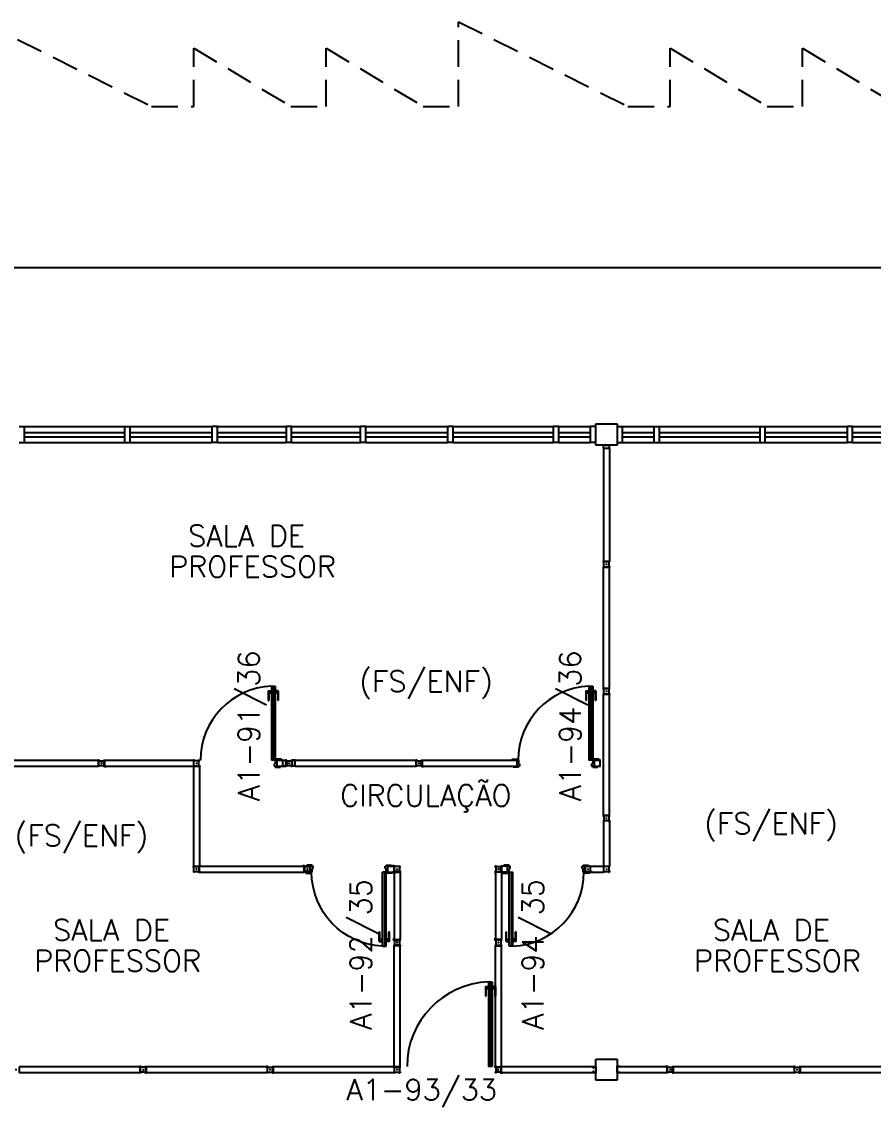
# Model space of a CAD drawing. Header units: millimetres. Extents: x 4436 to 4619, y 1272 to 1428.
# Drawn here: x 4523.94 to 4531.98, y 1304.44 to 1314.7 of the extents above; entities that cross this region are included whole.
import ezdxf

# ---------------------------------------------------------------- set-up
doc = ezdxf.new("R2010")
doc.units = ezdxf.units.MM
doc.linetypes.add('HIDDEN', pattern=[0.375, 0.25, -0.125])
for name, color, linetype in [('ALV', 2, 'Continuous'), ('DIV', 2, 'Continuous'), ('DIV2', 2, 'Continuous'), ('DIVC', 2, 'Continuous'), ('ENDEREÇO', 2, 'Continuous'), ('ESTR', 3, 'Continuous'), ('JANELA', 1, 'Continuous'), ('MACANETA', 2, 'Continuous'), ('PORTA', 2, 'Continuous'), ('PROJ', 1, 'HIDDEN'), ('TEXTO', 2, 'Continuous')]:
    doc.layers.add(name, color=color, linetype=linetype)
doc.styles.add('UNB1-100', font='simplex.shx', dxfattribs={"height": 0.2})

# ---------------------------------------------------------------- blocks, each defined once
blk = doc.blocks.new('BRISEPRJ')
at = {"layer": 'PROJ'}
for p, q in [((0, 0), (0, 0.8)), ((0, 0.8), (1.6, 0)), ((2, 0), (2, 0.55)), ((2, 0.55), (2.917, 0)), ((3.25, 0), (3.25, 0.55)), ((3.25, 0.55), (4.167, 0)), ((1.6, 0), (2, 0)), ((2.917, 0), (3.25, 0)), ((4.167, 0), (4.5, 0))]:
    blk.add_line(p, q, dxfattribs=at)
blk = doc.blocks.new('DOOR80')
at = {"layer": 'MACANETA', "color": 1}
for p, q in [((-0.015, -0.665), (-0.01, -0.665)), ((-0.015, -0.755), (-0.015, -0.665)), ((-0.01, -0.755), (-0.01, -0.665)), ((0.08, -0.665), (0.075, -0.665)), ((0.075, -0.755), (0.075, -0.665)), ((0.08, -0.755), (0.08, -0.665)), ((-0.015, -0.755), (0.012, -0.755)), ((-0.01, -0.735), (0.012, -0.735)), ((0.012, -0.763), (0.012, -0.728)), ((0.012, -0.728), (0.015, -0.728)), ((0.012, -0.763), (0.015, -0.763)), ((0.053, -0.728), (0.05, -0.728)), ((0.053, -0.763), (0.05, -0.763)), ((0.053, -0.763), (0.053, -0.728)), ((0.075, -0.735), (0.053, -0.735)), ((0.08, -0.755), (0.053, -0.755))]:
    blk.add_line(p, q, dxfattribs=at)
at = {"layer": 'PORTA'}
for p, q in [((0.015, -0.8), (0.015, 0)), ((0.015, 0), (0.05, 0)), ((0.05, -0.8), (0.05, 0)), ((0.05, -0.8), (0.015, -0.8))]:
    blk.add_line(p, q, dxfattribs=at)
at = {"layer": 'PORTA', "color": 1}
blk.add_arc((0.02, 0), 0.8, 272.1491, 0, dxfattribs=at)
blk = doc.blocks.new('DIV12')
for p, q in [((-0.0051, 0), (0.0051, 0)), ((0, -0.0051), (0, 0.0051)), ((0.0285, 0.0285), (1.1715, 0.0285)), ((0.0285, -0.0285), (0.0285, 0.0285)), ((1.1715, -0.0285), (1.1715, 0.0285)), ((1.1949, 0), (1.2051, 0)), ((1.2, -0.0051), (1.2, 0.0051)), ((0.0285, -0.0285), (1.1715, -0.0285))]:
    blk.add_line(p, q)
blk = doc.blocks.new('MTT')
for p, q in [((-0.029, 0.018), (-0.029, 0.029)), ((-0.019, 0.029), (-0.029, 0.029)), ((-0.024, 0.018), (-0.029, 0.018)), ((-0.024, 0.018), (-0.024, -0.019)), ((-0.019, 0.024), (-0.019, 0.029)), ((-0.019, 0.024), (0.018, 0.024)), ((-0.005, 0), (0.005, 0)), ((0, -0.005), (0, 0.005)), ((0.018, 0.024), (0.018, 0.029)), ((0.018, 0.029), (0.029, 0.029)), ((0.024, 0.018), (0.029, 0.018)), ((0.024, 0.018), (0.024, -0.019)), ((0.029, 0.018), (0.029, 0.029)), ((-0.029, -0.019), (-0.024, -0.019)), ((-0.029, -0.019), (-0.029, -0.029)), ((-0.019, -0.029), (-0.029, -0.029)), ((0.018, -0.024), (-0.019, -0.024)), ((-0.019, -0.024), (-0.019, -0.029)), ((0.018, -0.024), (0.018, -0.029)), ((0.018, -0.029), (0.029, -0.029)), ((0.029, -0.019), (0.024, -0.019)), ((0.029, -0.019), (0.029, -0.029))]:
    blk.add_line(p, q)
blk = doc.blocks.new('IMTT')
for p, q in [((-0.005, 0), (0.005, 0)), ((0.029, 0.029), (0, 0.029)), ((0, -0.028), (0, 0.029)), ((0.029, -0.028), (0, -0.028))]:
    blk.add_line(p, q)
blk = doc.blocks.new('DOOR70')
at = {"layer": 'MACANETA', "color": 1}
for p, q in [((-0.015, -0.565), (-0.01, -0.565)), ((-0.015, -0.655), (-0.015, -0.565)), ((-0.01, -0.655), (-0.01, -0.565)), ((0.08, -0.565), (0.075, -0.565)), ((0.075, -0.655), (0.075, -0.565)), ((0.08, -0.655), (0.08, -0.565)), ((-0.015, -0.655), (0.012, -0.655)), ((-0.01, -0.635), (0.012, -0.635)), ((0.012, -0.663), (0.012, -0.628)), ((0.012, -0.628), (0.015, -0.628)), ((0.012, -0.663), (0.015, -0.663)), ((0.053, -0.628), (0.05, -0.628)), ((0.053, -0.663), (0.05, -0.663)), ((0.053, -0.663), (0.053, -0.628)), ((0.075, -0.635), (0.053, -0.635)), ((0.08, -0.655), (0.053, -0.655))]:
    blk.add_line(p, q, dxfattribs=at)
at = {"layer": 'PORTA'}
for p, q in [((0.015, -0.7), (0.015, 0)), ((0.015, 0), (0.05, 0)), ((0.05, -0.7), (0.05, 0)), ((0.05, -0.7), (0.015, -0.7))]:
    blk.add_line(p, q, dxfattribs=at)
at = {"layer": 'PORTA', "color": 1}
blk.add_arc((0.02, 0), 0.7, 272.4563, 0, dxfattribs=at)
blk = doc.blocks.new('DIV10')
for p, q in [((-0.0051, 0), (0.0051, 0)), ((0, -0.0051), (0, 0.0051)), ((0.0285, 0.0285), (0.9715, 0.0285)), ((0.0285, -0.0285), (0.0285, 0.0285)), ((0.9715, -0.0285), (0.9715, 0.0285)), ((0.9949, 0), (1.0051, 0)), ((1, -0.0051), (1, 0.0051)), ((0.0285, -0.0285), (0.9715, -0.0285))]:
    blk.add_line(p, q)
blk = doc.blocks.new('DIV123')
for p, q in [((0, 1.1199), (0, 1.1301)), ((-0.0285, 0.0285), (-0.0285, 1.0965)), ((0.0285, 1.0965), (-0.0285, 1.0965)), ((0.0051, 1.125), (-0.0051, 1.125)), ((0.0285, 0.0285), (0.0285, 1.0965)), ((0.0285, 0.0285), (-0.0285, 0.0285)), ((0.0051, 0), (-0.0051, 0)), ((0, -0.0051), (0, 0.0051))]:
    blk.add_line(p, q)

msp = doc.modelspace()

# ---------------------------------------------------------------- linework, layer by layer
at = {"layer": 'ALV'}
for p, q in [((4547.80441, 1312.37345), (4520.31441, 1312.37345)), ((4523.91441, 1310.87345), (4523.96441, 1310.87345)), ((4523.96441, 1310.72345), (4523.96441, 1310.87345)), ((4524.91441, 1310.72345), (4524.91441, 1310.87345)), ((4524.91441, 1310.87345), (4524.96441, 1310.87345)), ((4524.96441, 1310.72345), (4524.96441, 1310.87345)), ((4525.73941, 1310.72345), (4525.73941, 1310.87345)), ((4525.78941, 1310.87345), (4525.73941, 1310.87345)), ((4525.78941, 1310.72345), (4525.78941, 1310.87345)), ((4526.43941, 1310.72345), (4526.43941, 1310.87345)), ((4526.48941, 1310.87345), (4526.43941, 1310.87345)), ((4526.48941, 1310.72345), (4526.48941, 1310.87345)), ((4527.13941, 1310.72345), (4527.13941, 1310.87345)), ((4527.18941, 1310.87345), (4527.13941, 1310.87345)), ((4527.18941, 1310.72345), (4527.18941, 1310.87345)), ((4527.96441, 1310.72345), (4527.96441, 1310.87345)), ((4528.01441, 1310.87345), (4527.96441, 1310.87345)), ((4528.01441, 1310.72345), (4528.01441, 1310.87345)), ((4528.96441, 1310.72345), (4528.96441, 1310.87345)), ((4529.01441, 1310.87345), (4528.96441, 1310.87345)), ((4529.01441, 1310.72345), (4529.01441, 1310.87345)), ((4529.31441, 1310.72345), (4529.31441, 1310.87345)), ((4529.36441, 1310.87345), (4529.31441, 1310.87345)), ((4529.56441, 1310.87345), (4529.61441, 1310.87345)), ((4529.61441, 1310.72345), (4529.61441, 1310.87345)), ((4529.91441, 1310.72345), (4529.91441, 1310.87345)), ((4529.91441, 1310.87345), (4529.96441, 1310.87345)), ((4529.96441, 1310.72345), (4529.96441, 1310.87345)), ((4530.91441, 1310.72345), (4530.91441, 1310.87345)), ((4530.91441, 1310.87345), (4530.96441, 1310.87345)), ((4530.96441, 1310.72345), (4530.96441, 1310.87345)), ((4531.73941, 1310.72345), (4531.73941, 1310.87345)), ((4531.78941, 1310.87345), (4531.73941, 1310.87345)), ((4531.78941, 1310.72345), (4531.78941, 1310.87345)), ((4523.91441, 1310.72345), (4523.96441, 1310.72345)), ((4524.91441, 1310.72345), (4524.96441, 1310.72345)), ((4525.78941, 1310.72345), (4525.73941, 1310.72345)), ((4526.48941, 1310.72345), (4526.43941, 1310.72345)), ((4527.18941, 1310.72345), (4527.13941, 1310.72345)), ((4528.01441, 1310.72345), (4527.96441, 1310.72345)), ((4529.01441, 1310.72345), (4528.96441, 1310.72345)), ((4529.36441, 1310.72345), (4529.31441, 1310.72345)), ((4529.56441, 1310.72345), (4529.61441, 1310.72345)), ((4529.91441, 1310.72345), (4529.96441, 1310.72345)), ((4530.91441, 1310.72345), (4530.96441, 1310.72345)), ((4530.93431, 1310.72345), (4530.94451, 1310.72345)), ((4530.93941, 1310.72855), (4530.93941, 1310.71835)), ((4531.78941, 1310.72345), (4531.73941, 1310.72345))]:
    msp.add_line(p, q, dxfattribs=at)
at = {"layer": 'DIV'}
for p, q in [((4526.3159, 1308.42195), (4526.3159, 1307.72195)), ((4529.31587, 1308.42195), (4529.31587, 1307.72195)), ((4527.36541, 1306.66493), (4527.36541, 1305.96492)), ((4528.56266, 1306.66493), (4528.56266, 1305.96492)), ((4528.36703, 1305.62895), (4528.36703, 1304.82895))]:
    msp.add_line(p, q, dxfattribs=at)
at = {"layer": 'DIV2'}
for p, q in [((4524.68854, 1307.69345), (4524.69874, 1307.69345)), ((4524.69364, 1307.68835), (4524.69364, 1307.69855)), ((4524.71714, 1307.71195), (4524.72214, 1307.71195)), ((4524.71714, 1307.71195), (4524.71714, 1307.70995)), ((4524.71714, 1307.70995), (4524.72214, 1307.70995)), ((4524.71714, 1307.67695), (4524.72214, 1307.67695)), ((4524.71714, 1307.67695), (4524.71714, 1307.67495)), ((4524.71714, 1307.67495), (4524.72214, 1307.67495)), ((4524.72214, 1307.71195), (4524.72214, 1307.72395)), ((4524.72214, 1307.72395), (4524.73652, 1307.72395)), ((4524.72214, 1307.67695), (4524.72214, 1307.70995)), ((4524.72214, 1307.66295), (4524.72214, 1307.67495)), ((4524.72214, 1307.66295), (4524.73652, 1307.66295)), ((4524.72414, 1307.72195), (4525.56144, 1307.72195)), ((4524.72414, 1307.66495), (4524.72414, 1307.72195)), ((4524.72414, 1307.66495), (4525.56144, 1307.66493)), ((4524.73652, 1307.72395), (4524.73652, 1307.72195)), ((4524.73652, 1307.66495), (4524.73652, 1307.66295)), ((4526.3234, 1307.68695), (4526.3234, 1307.66495)), ((4526.3334, 1307.68695), (4526.3234, 1307.68695)), ((4526.3234, 1307.66495), (4526.3334, 1307.66495)), ((4526.3334, 1307.72195), (4526.3334, 1307.68695)), ((4526.3434, 1307.72195), (4526.3334, 1307.72195)), ((4526.3484, 1307.66495), (4526.3334, 1307.66495)), ((4526.3334, 1307.66495), (4526.3334, 1307.65495)), ((4526.3334, 1307.65495), (4526.3834, 1307.65495)), ((4526.3434, 1307.73195), (4526.3434, 1307.72195)), ((4526.3934, 1307.73195), (4526.3434, 1307.73195)), ((4526.3484, 1307.72195), (4526.3434, 1307.72195)), ((4526.3484, 1307.72195), (4526.3484, 1307.66495)), ((4526.3484, 1307.72195), (4526.4054, 1307.72195)), ((4526.3484, 1307.66495), (4526.4054, 1307.66495)), ((4526.3834, 1307.65495), (4526.3834, 1307.66495)), ((4526.39302, 1307.72395), (4526.39302, 1307.72195)), ((4526.4074, 1307.72395), (4526.39302, 1307.72395)), ((4526.39302, 1307.66495), (4526.39302, 1307.66295)), ((4526.4074, 1307.66295), (4526.39302, 1307.66295)), ((4526.3934, 1307.72195), (4526.3934, 1307.73195)), ((4526.4054, 1307.66495), (4526.4054, 1307.72195)), ((4526.4074, 1307.71195), (4526.4074, 1307.72395)), ((4526.4124, 1307.71195), (4526.4074, 1307.71195)), ((4526.4124, 1307.70995), (4526.4074, 1307.70995)), ((4526.4074, 1307.67695), (4526.4074, 1307.70995)), ((4526.4124, 1307.67695), (4526.4074, 1307.67695)), ((4526.4124, 1307.67495), (4526.4074, 1307.67495)), ((4526.4074, 1307.66295), (4526.4074, 1307.67495)), ((4526.4124, 1307.71195), (4526.4124, 1307.70995)), ((4526.4124, 1307.67695), (4526.4124, 1307.67495)), ((4526.4308, 1307.69345), (4526.441, 1307.69345)), ((4526.4359, 1307.68835), (4526.4359, 1307.69855)), ((4526.45931, 1307.69351), (4526.46951, 1307.69351)), ((4526.45931, 1307.69345), (4526.46951, 1307.69345)), ((4526.46441, 1307.69861), (4526.46441, 1307.68841)), ((4526.46441, 1307.68835), (4526.46441, 1307.69855)), ((4527.68865, 1307.69345), (4527.69885, 1307.69345)), ((4527.69375, 1307.68835), (4527.69375, 1307.69855)), ((4527.71725, 1307.71195), (4527.72225, 1307.71195)), ((4527.71725, 1307.71195), (4527.71725, 1307.70995)), ((4527.71725, 1307.70995), (4527.72225, 1307.70995)), ((4527.71725, 1307.67695), (4527.72225, 1307.67695)), ((4527.71725, 1307.67695), (4527.71725, 1307.67495)), ((4527.71725, 1307.67495), (4527.72225, 1307.67495)), ((4527.72225, 1307.71195), (4527.72225, 1307.72395)), ((4527.72225, 1307.72395), (4527.73663, 1307.72395)), ((4527.72225, 1307.67695), (4527.72225, 1307.70995)), ((4527.72225, 1307.66295), (4527.72225, 1307.67495)), ((4527.72225, 1307.66295), (4527.73663, 1307.66295)), ((4527.72425, 1307.72195), (4528.61837, 1307.72195)), ((4527.72425, 1307.66495), (4527.72425, 1307.72195)), ((4527.72425, 1307.66495), (4528.61837, 1307.66495)), ((4527.73663, 1307.72395), (4527.73663, 1307.72195)), ((4527.73663, 1307.66495), (4527.73663, 1307.66295)), ((4528.57337, 1307.72195), (4528.57337, 1307.73195)), ((4528.57337, 1307.73195), (4528.62337, 1307.73195)), ((4528.58337, 1307.65495), (4528.58337, 1307.66495)), ((4528.63337, 1307.65495), (4528.58337, 1307.65495)), ((4528.61837, 1307.72195), (4528.61837, 1307.66495)), ((4528.61837, 1307.72195), (4528.62337, 1307.72195)), ((4528.61837, 1307.66495), (4528.63337, 1307.66495)), ((4528.62337, 1307.73195), (4528.62337, 1307.72195)), ((4528.62337, 1307.72195), (4528.63337, 1307.72195)), ((4528.63337, 1307.72195), (4528.63337, 1307.68695)), ((4528.63337, 1307.68695), (4528.64337, 1307.68695)), ((4528.64337, 1307.66495), (4528.63337, 1307.66495)), ((4528.63337, 1307.66495), (4528.63337, 1307.65495)), ((4528.64337, 1307.68695), (4528.64337, 1307.66495)), ((4529.33337, 1307.68695), (4529.32337, 1307.68695)), ((4529.32337, 1307.68695), (4529.32337, 1307.66495)), ((4529.32337, 1307.66495), (4529.33337, 1307.66495)), ((4529.33337, 1307.72195), (4529.33337, 1307.68695)), ((4529.34337, 1307.72195), (4529.33337, 1307.72195)), ((4529.33337, 1307.66495), (4529.33337, 1307.65495)), ((4529.34837, 1307.66495), (4529.33337, 1307.66495)), ((4529.33337, 1307.65495), (4529.38337, 1307.65495)), ((4529.39337, 1307.73195), (4529.34337, 1307.73195)), ((4529.34337, 1307.73195), (4529.34337, 1307.72195)), ((4529.34837, 1307.72195), (4529.34337, 1307.72195)), ((4529.34837, 1307.72195), (4529.40537, 1307.72195)), ((4529.34837, 1307.72195), (4529.34837, 1307.66495)), ((4529.34837, 1307.66495), (4529.40537, 1307.66495)), ((4529.38337, 1307.65495), (4529.38337, 1307.66495)), ((4529.40737, 1307.72395), (4529.39299, 1307.72395)), ((4529.39299, 1307.72395), (4529.39299, 1307.72195)), ((4529.39299, 1307.66495), (4529.39299, 1307.66295)), ((4529.40737, 1307.66295), (4529.39299, 1307.66295)), ((4529.39337, 1307.72195), (4529.39337, 1307.73195)), ((4529.40537, 1307.66495), (4529.40537, 1307.72195)), ((4529.43591, 1307.14495), (4529.43591, 1306.72193)), ((4529.49291, 1307.14495), (4529.49291, 1306.72193)), ((4525.61846, 1306.72393), (4525.63285, 1306.72393)), ((4525.61846, 1306.71193), (4525.61846, 1306.72393)), ((4525.62046, 1306.72193), (4526.60846, 1306.72193)), ((4525.62046, 1306.66493), (4525.62046, 1306.72193)), ((4525.63285, 1306.72393), (4525.63285, 1306.72193)), ((4526.61046, 1306.72393), (4526.59608, 1306.72393)), ((4526.59608, 1306.72393), (4526.59608, 1306.72193)), ((4526.60846, 1306.66493), (4526.60846, 1306.72193)), ((4526.61046, 1306.71193), (4526.61046, 1306.72393)), ((4526.63291, 1306.73193), (4526.63291, 1306.72193)), ((4526.68291, 1306.73193), (4526.63291, 1306.73193)), ((4526.66791, 1306.66493), (4526.66791, 1306.72193)), ((4526.66791, 1306.72193), (4526.68291, 1306.72193)), ((4526.68291, 1306.72193), (4526.68291, 1306.73193)), ((4526.69291, 1306.72193), (4526.68291, 1306.72193)), ((4526.69291, 1306.69993), (4526.69291, 1306.72193)), ((4527.37291, 1306.72193), (4527.38291, 1306.72193)), ((4527.37291, 1306.69993), (4527.37291, 1306.72193)), ((4527.38291, 1306.73193), (4527.43291, 1306.73193)), ((4527.38291, 1306.72193), (4527.38291, 1306.73193)), ((4527.39791, 1306.72193), (4527.38291, 1306.72193)), ((4527.39791, 1306.66493), (4527.39791, 1306.72193)), ((4527.39791, 1306.72193), (4527.45491, 1306.72193)), ((4527.43291, 1306.73193), (4527.43291, 1306.72193)), ((4527.44253, 1306.72193), (4527.44253, 1306.72393)), ((4527.45691, 1306.72393), (4527.44253, 1306.72393)), ((4527.45491, 1306.72193), (4527.45491, 1306.66493)), ((4527.45691, 1306.72393), (4527.45691, 1306.71193)), ((4528.47116, 1306.72393), (4528.47116, 1306.71193)), ((4528.47116, 1306.72393), (4528.48554, 1306.72393)), ((4528.47316, 1306.72193), (4528.47316, 1306.66493)), ((4528.53016, 1306.72193), (4528.47316, 1306.72193)), ((4528.48554, 1306.72193), (4528.48554, 1306.72393)), ((4528.54516, 1306.73193), (4528.49516, 1306.73193)), ((4528.49516, 1306.73193), (4528.49516, 1306.72193)), ((4528.53016, 1306.66493), (4528.53016, 1306.72193)), ((4528.53016, 1306.72193), (4528.54516, 1306.72193)), ((4528.54516, 1306.72193), (4528.54516, 1306.73193)), ((4528.55516, 1306.72193), (4528.54516, 1306.72193)), ((4528.55516, 1306.69993), (4528.55516, 1306.72193)), ((4529.23516, 1306.72193), (4529.24516, 1306.72193)), ((4529.23516, 1306.69993), (4529.23516, 1306.72193)), ((4529.24516, 1306.72193), (4529.24516, 1306.73193)), ((4529.24516, 1306.73193), (4529.29516, 1306.73193)), ((4529.26016, 1306.72193), (4529.24516, 1306.72193)), ((4529.26016, 1306.66493), (4529.26016, 1306.72193)), ((4529.27015, 1306.72193), (4529.43591, 1306.72193)), ((4529.29516, 1306.73193), (4529.29516, 1306.72193)), ((4525.58486, 1306.69343), (4525.59506, 1306.69343)), ((4525.58996, 1306.68833), (4525.58996, 1306.69853)), ((4525.61346, 1306.71193), (4525.61846, 1306.71193)), ((4525.61346, 1306.71193), (4525.61346, 1306.70993)), ((4525.61346, 1306.70993), (4525.61846, 1306.70993)), ((4525.61346, 1306.67693), (4525.61846, 1306.67693)), ((4525.61346, 1306.67693), (4525.61346, 1306.67493)), ((4525.61346, 1306.67493), (4525.61846, 1306.67493)), ((4525.61846, 1306.67693), (4525.61846, 1306.70993)), ((4525.61846, 1306.66293), (4525.61846, 1306.67493)), ((4525.61846, 1306.66293), (4525.63285, 1306.66293)), ((4525.62046, 1306.66493), (4526.60846, 1306.66493)), ((4525.63285, 1306.66493), (4525.63285, 1306.66293)), ((4526.59608, 1306.66493), (4526.59608, 1306.66293)), ((4526.61046, 1306.66293), (4526.59608, 1306.66293)), ((4526.61546, 1306.71193), (4526.61046, 1306.71193)), ((4526.61546, 1306.70993), (4526.61046, 1306.70993)), ((4526.61046, 1306.67693), (4526.61046, 1306.70993)), ((4526.61546, 1306.67693), (4526.61046, 1306.67693)), ((4526.61046, 1306.66293), (4526.61046, 1306.67493)), ((4526.61546, 1306.67493), (4526.61046, 1306.67493)), ((4526.61546, 1306.71193), (4526.61546, 1306.70993)), ((4526.61546, 1306.67693), (4526.61546, 1306.67493)), ((4526.62291, 1306.66493), (4526.62291, 1306.65493)), ((4526.62291, 1306.65493), (4526.67291, 1306.65493)), ((4526.63386, 1306.69343), (4526.64406, 1306.69343)), ((4526.63896, 1306.68833), (4526.63896, 1306.69853)), ((4526.66791, 1306.66493), (4526.67291, 1306.66493)), ((4526.67291, 1306.66493), (4526.68291, 1306.66493)), ((4526.67291, 1306.65493), (4526.67291, 1306.66493)), ((4526.68291, 1306.66493), (4526.68291, 1306.69993)), ((4526.68291, 1306.69993), (4526.69291, 1306.69993)), ((4527.38291, 1306.69993), (4527.37291, 1306.69993)), ((4527.38291, 1306.66493), (4527.38291, 1306.69993)), ((4527.39291, 1306.66493), (4527.38291, 1306.66493)), ((4527.39791, 1306.66493), (4527.39291, 1306.66493)), ((4527.39291, 1306.65493), (4527.39291, 1306.66493)), ((4527.44291, 1306.65493), (4527.39291, 1306.65493)), ((4527.39791, 1306.66493), (4527.45491, 1306.66493)), ((4527.44253, 1306.66293), (4527.44253, 1306.66493)), ((4527.45691, 1306.66293), (4527.44253, 1306.66293)), ((4527.44291, 1306.66493), (4527.44291, 1306.65493)), ((4527.45491, 1306.66495), (4527.45491, 1306.65057)), ((4527.45491, 1306.66495), (4527.46691, 1306.66495)), ((4527.45691, 1306.65057), (4527.45491, 1306.65057)), ((4527.46191, 1306.71193), (4527.45691, 1306.71193)), ((4527.46191, 1306.70993), (4527.45691, 1306.70993)), ((4527.45691, 1306.70993), (4527.45691, 1306.67693)), ((4527.46191, 1306.67693), (4527.45691, 1306.67693)), ((4527.45691, 1306.67493), (4527.45691, 1306.66293)), ((4527.46191, 1306.67493), (4527.45691, 1306.67493)), ((4527.45691, 1306.66295), (4527.51391, 1306.66295)), ((4527.45691, 1306.66295), (4527.45691, 1306.02895)), ((4527.46191, 1306.70993), (4527.46191, 1306.71193)), ((4527.46191, 1306.67493), (4527.46191, 1306.67693)), ((4527.46691, 1306.66995), (4527.46691, 1306.66495)), ((4527.46891, 1306.66995), (4527.46691, 1306.66995)), ((4527.46891, 1306.66995), (4527.46891, 1306.66495)), ((4527.46891, 1306.66495), (4527.50191, 1306.66495)), ((4527.48031, 1306.69345), (4527.49051, 1306.69345)), ((4527.48031, 1306.69343), (4527.49051, 1306.69343)), ((4527.48541, 1306.68835), (4527.48541, 1306.69855)), ((4527.48541, 1306.69853), (4527.48541, 1306.68833)), ((4527.50191, 1306.66995), (4527.50191, 1306.66495)), ((4527.50391, 1306.66995), (4527.50191, 1306.66995)), ((4527.50391, 1306.66995), (4527.50391, 1306.66495)), ((4527.50391, 1306.66495), (4527.51591, 1306.66495)), ((4527.51391, 1306.66295), (4527.51391, 1306.02895)), ((4527.51591, 1306.65057), (4527.51391, 1306.65057)), ((4527.51591, 1306.66495), (4527.51591, 1306.65057)), ((4528.41216, 1306.66495), (4528.41216, 1306.65057)), ((4528.42416, 1306.66495), (4528.41216, 1306.66495)), ((4528.41216, 1306.65057), (4528.41416, 1306.65057)), ((4528.41416, 1306.66295), (4528.41416, 1306.02895)), ((4528.47116, 1306.66295), (4528.41416, 1306.66295)), ((4528.42416, 1306.66995), (4528.42416, 1306.66495)), ((4528.42416, 1306.66995), (4528.42616, 1306.66995)), ((4528.42616, 1306.66995), (4528.42616, 1306.66495)), ((4528.45916, 1306.66495), (4528.42616, 1306.66495)), ((4528.44776, 1306.69345), (4528.43756, 1306.69345)), ((4528.44776, 1306.69343), (4528.43756, 1306.69343)), ((4528.44266, 1306.68835), (4528.44266, 1306.69855)), ((4528.44266, 1306.69853), (4528.44266, 1306.68833)), ((4528.45916, 1306.66995), (4528.45916, 1306.66495)), ((4528.45916, 1306.66995), (4528.46116, 1306.66995)), ((4528.46116, 1306.66995), (4528.46116, 1306.66495)), ((4528.47316, 1306.66495), (4528.46116, 1306.66495)), ((4528.46616, 1306.70993), (4528.46616, 1306.71193)), ((4528.46616, 1306.71193), (4528.47116, 1306.71193)), ((4528.46616, 1306.70993), (4528.47116, 1306.70993)), ((4528.46616, 1306.67493), (4528.46616, 1306.67693)), ((4528.46616, 1306.67693), (4528.47116, 1306.67693)), ((4528.46616, 1306.67493), (4528.47116, 1306.67493)), ((4528.47116, 1306.70993), (4528.47116, 1306.67693)), ((4528.47116, 1306.67493), (4528.47116, 1306.66293)), ((4528.47116, 1306.66295), (4528.47116, 1306.02895)), ((4528.47116, 1306.66293), (4528.48554, 1306.66293)), ((4528.47116, 1306.65057), (4528.47316, 1306.65057)), ((4528.47316, 1306.66495), (4528.47316, 1306.65057)), ((4528.53016, 1306.66493), (4528.47316, 1306.66493)), ((4528.48516, 1306.66493), (4528.48516, 1306.65493)), ((4528.48516, 1306.65493), (4528.53516, 1306.65493)), ((4528.48554, 1306.66293), (4528.48554, 1306.66493)), ((4528.53016, 1306.66493), (4528.53516, 1306.66493)), ((4528.53516, 1306.65493), (4528.53516, 1306.66493)), ((4528.53516, 1306.66493), (4528.54516, 1306.66493)), ((4528.54516, 1306.66493), (4528.54516, 1306.69993)), ((4528.54516, 1306.69993), (4528.55516, 1306.69993)), ((4529.24516, 1306.69993), (4529.23516, 1306.69993)), ((4529.24516, 1306.66493), (4529.24516, 1306.69993)), ((4529.25516, 1306.66493), (4529.24516, 1306.66493)), ((4529.25516, 1306.65493), (4529.25516, 1306.66493)), ((4529.26016, 1306.66493), (4529.25516, 1306.66493)), ((4529.30516, 1306.65493), (4529.25516, 1306.65493)), ((4529.30516, 1306.66493), (4529.30516, 1306.65493)), ((4529.30516, 1306.66493), (4529.43591, 1306.66493)), ((4527.45691, 1306.04133), (4527.45491, 1306.04133)), ((4527.45491, 1306.02695), (4527.45491, 1306.04133)), ((4527.45491, 1306.02695), (4527.46691, 1306.02695)), ((4527.45691, 1306.02895), (4527.51391, 1306.02895)), ((4527.46691, 1306.02195), (4527.46691, 1306.02695)), ((4527.46891, 1306.02195), (4527.46691, 1306.02195)), ((4527.46891, 1306.02695), (4527.50191, 1306.02695)), ((4527.46891, 1306.02195), (4527.46891, 1306.02695)), ((4527.48541, 1306.00355), (4527.48541, 1305.99335)), ((4527.50191, 1306.02195), (4527.50191, 1306.02695)), ((4527.50391, 1306.02195), (4527.50191, 1306.02195)), ((4527.50391, 1306.02695), (4527.51591, 1306.02695)), ((4527.50391, 1306.02195), (4527.50391, 1306.02695)), ((4527.51591, 1306.04133), (4527.51391, 1306.04133)), ((4527.51591, 1306.02695), (4527.51591, 1306.04133)), ((4528.41216, 1306.02695), (4528.41216, 1306.04133)), ((4528.41216, 1306.04133), (4528.41416, 1306.04133)), ((4528.42416, 1306.02695), (4528.41216, 1306.02695)), ((4528.47116, 1306.02895), (4528.41416, 1306.02895)), ((4528.42416, 1306.02195), (4528.42416, 1306.02695)), ((4528.42416, 1306.02195), (4528.42616, 1306.02195)), ((4528.45916, 1306.02695), (4528.42616, 1306.02695)), ((4528.42616, 1306.02195), (4528.42616, 1306.02695)), ((4528.44266, 1306.00355), (4528.44266, 1305.99335)), ((4528.45916, 1306.02195), (4528.45916, 1306.02695)), ((4528.45916, 1306.02195), (4528.46116, 1306.02195)), ((4528.47316, 1306.02695), (4528.46116, 1306.02695)), ((4528.46116, 1306.02195), (4528.46116, 1306.02695)), ((4528.47116, 1306.04133), (4528.47316, 1306.04133)), ((4528.47316, 1306.02695), (4528.47316, 1306.04133)), ((4527.48031, 1305.99845), (4527.49051, 1305.99845)), ((4528.44776, 1305.99845), (4528.43756, 1305.99845)), ((4528.44282, 1304.79845), (4528.43262, 1304.79845)), ((4528.43772, 1304.80355), (4528.43772, 1304.79335)), ((4528.46122, 1304.81495), (4528.46122, 1304.81695)), ((4528.46122, 1304.81695), (4528.46622, 1304.81695)), ((4528.46122, 1304.81495), (4528.46622, 1304.81495)), ((4528.46122, 1304.77995), (4528.46122, 1304.78195)), ((4528.46122, 1304.78195), (4528.46622, 1304.78195)), ((4528.46122, 1304.77995), (4528.46622, 1304.77995)), ((4528.46622, 1304.82895), (4528.46622, 1304.81695)), ((4528.46622, 1304.82895), (4528.4806, 1304.82895)), ((4528.46622, 1304.81495), (4528.46622, 1304.78195)), ((4528.46622, 1304.77995), (4528.46622, 1304.76795)), ((4528.46822, 1304.82695), (4528.46822, 1304.76995)), ((4529.33591, 1304.82695), (4528.46822, 1304.82695)), ((4528.4806, 1304.82695), (4528.4806, 1304.82895)), ((4529.33591, 1304.81695), (4529.33591, 1304.82695)), ((4529.36441, 1304.82695), (4529.33591, 1304.82695)), ((4529.33591, 1304.81695), (4529.34291, 1304.81695)), ((4529.33591, 1304.77995), (4529.33591, 1304.76995)), ((4529.34291, 1304.77995), (4529.33591, 1304.77995)), ((4529.33791, 1304.82495), (4529.36241, 1304.82495)), ((4529.33791, 1304.81895), (4529.33791, 1304.82495)), ((4529.33791, 1304.81895), (4529.34291, 1304.81895)), ((4529.33791, 1304.77795), (4529.33791, 1304.77195)), ((4529.34291, 1304.77795), (4529.33791, 1304.77795)), ((4529.36241, 1304.77195), (4529.33791, 1304.77195)), ((4529.34291, 1304.81695), (4529.34291, 1304.81895)), ((4529.34291, 1304.77795), (4529.34291, 1304.77995)), ((4529.36936, 1304.79845), (4529.35947, 1304.79845)), ((4529.36241, 1304.82495), (4529.36241, 1304.77195)), ((4529.36441, 1304.82695), (4529.36441, 1304.76995)), ((4530.03391, 1304.82695), (4529.56991, 1304.82695)), ((4530.03591, 1304.82895), (4530.02153, 1304.82895)), ((4530.02153, 1304.82695), (4530.02153, 1304.82895)), ((4530.03391, 1304.82695), (4530.03391, 1304.76995)), ((4530.03591, 1304.82895), (4530.03591, 1304.81695)), ((4530.04091, 1304.81695), (4530.03591, 1304.81695)), ((4530.04091, 1304.81495), (4530.03591, 1304.81495)), ((4530.03591, 1304.81495), (4530.03591, 1304.78195)), ((4530.04091, 1304.78195), (4530.03591, 1304.78195)), ((4530.04091, 1304.77995), (4530.03591, 1304.77995)), ((4530.03591, 1304.77995), (4530.03591, 1304.76795)), ((4530.04091, 1304.81495), (4530.04091, 1304.81695)), ((4530.04091, 1304.77995), (4530.04091, 1304.78195)), ((4530.05931, 1304.79845), (4530.06951, 1304.79845)), ((4530.06441, 1304.80355), (4530.06441, 1304.79335)), ((4528.46622, 1304.76795), (4528.4806, 1304.76795)), ((4529.33591, 1304.76995), (4528.46822, 1304.76995)), ((4528.4806, 1304.76795), (4528.4806, 1304.76995)), ((4529.36441, 1304.76995), (4529.33591, 1304.76995)), ((4530.03391, 1304.76995), (4529.56991, 1304.76995)), ((4530.02153, 1304.76795), (4530.02153, 1304.76995)), ((4530.03591, 1304.76795), (4530.02153, 1304.76795))]:
    msp.add_line(p, q, dxfattribs=at)
at = {"layer": 'ESTR'}
for p, q in [((4529.36441, 1310.69845), (4529.36441, 1310.89845)), ((4529.36441, 1310.89845), (4529.56441, 1310.89845)), ((4529.56441, 1310.89845), (4529.56441, 1310.69845)), ((4529.56441, 1310.69845), (4529.36441, 1310.69845)), ((4529.36441, 1304.89845), (4529.56441, 1304.89845)), ((4529.36441, 1304.69845), (4529.36441, 1304.89845)), ((4529.56441, 1304.89845), (4529.56441, 1304.69845)), ((4529.56441, 1304.69845), (4529.36441, 1304.69845))]:
    msp.add_line(p, q, dxfattribs=at)
at = {"layer": 'JANELA', "color": 1}
for p, q in [((4523.96441, 1310.87345), (4524.91441, 1310.87345)), ((4524.96441, 1310.87345), (4525.73941, 1310.87345)), ((4525.78941, 1310.87345), (4526.43941, 1310.87345)), ((4526.48941, 1310.87345), (4527.13941, 1310.87345)), ((4527.18941, 1310.87345), (4527.96441, 1310.87345)), ((4528.01441, 1310.87345), (4528.96441, 1310.87345)), ((4529.01441, 1310.87345), (4529.31441, 1310.87345)), ((4529.61441, 1310.87345), (4529.91441, 1310.87345)), ((4529.96441, 1310.87345), (4530.91441, 1310.87345)), ((4530.96441, 1310.87345), (4531.73941, 1310.87345)), ((4531.78941, 1310.87345), (4532.43941, 1310.87345)), ((4523.96441, 1310.81845), (4524.91441, 1310.81845)), ((4523.96441, 1310.77845), (4524.91441, 1310.77845)), ((4523.96441, 1310.72345), (4524.91441, 1310.72345)), ((4524.96441, 1310.81845), (4525.73941, 1310.81845)), ((4524.96441, 1310.77845), (4525.73941, 1310.77845)), ((4524.96441, 1310.72345), (4525.73941, 1310.72345)), ((4525.78941, 1310.81845), (4526.43941, 1310.81845)), ((4525.78941, 1310.77845), (4526.43941, 1310.77845)), ((4525.78941, 1310.72345), (4526.43941, 1310.72345)), ((4526.48941, 1310.81845), (4527.13941, 1310.81845)), ((4526.48941, 1310.77845), (4527.13941, 1310.77845)), ((4526.48941, 1310.72345), (4527.13941, 1310.72345)), ((4527.18941, 1310.81845), (4527.96441, 1310.81845)), ((4527.18941, 1310.77845), (4527.96441, 1310.77845)), ((4527.18941, 1310.72345), (4527.96441, 1310.72345)), ((4528.01441, 1310.81845), (4528.96441, 1310.81845)), ((4528.01441, 1310.77845), (4528.96441, 1310.77845)), ((4528.01441, 1310.72345), (4528.96441, 1310.72345)), ((4529.01441, 1310.81845), (4529.31441, 1310.81845)), ((4529.01441, 1310.77845), (4529.31441, 1310.77845)), ((4529.01441, 1310.72345), (4529.31441, 1310.72345)), ((4529.61441, 1310.81845), (4529.91441, 1310.81845)), ((4529.61441, 1310.77845), (4529.91441, 1310.77845)), ((4529.61441, 1310.72345), (4529.91441, 1310.72345)), ((4529.96441, 1310.81845), (4530.91441, 1310.81845)), ((4529.96441, 1310.77845), (4530.91441, 1310.77845)), ((4529.96441, 1310.72345), (4530.91441, 1310.72345)), ((4530.96441, 1310.81845), (4531.73941, 1310.81845)), ((4530.96441, 1310.77845), (4531.73941, 1310.77845)), ((4530.96441, 1310.72345), (4531.73941, 1310.72345)), ((4531.78941, 1310.81845), (4532.43941, 1310.81845)), ((4531.78941, 1310.77845), (4532.43941, 1310.77845)), ((4531.78941, 1310.72345), (4532.43941, 1310.72345))]:
    msp.add_line(p, q, dxfattribs=at)

# ---------------------------------------------------------------- block references
at = {"layer": 'DIV2'}
for name, p, rotation in [('DIV123', (4529.46441, 1310.69845), 180), ('IMTT', (4529.46441, 1310.69845), 270), ('MTT', (4524.69316, 1307.69345), 180), ('DIV10', (4525.58994, 1307.69343), 270), ('IMTT', (4526.4359, 1307.69345), 180), ('MTT', (4527.69327, 1307.69345), 180), ('MTT', (4525.58994, 1306.69343), 90), ('MTT', (4526.63896, 1306.69343), 180), ('MTT', (4527.48541, 1306.69343), 270), ('DIV12', (4527.48541, 1304.79845), 90), ('DIV12', (4525.08541, 1304.79845), 180), ('MTT', (4525.08541, 1304.79845), 270), ('DIV12', (4526.28541, 1304.79845), 180), ('MTT', (4526.28541, 1304.79845), 90), ('DIV12', (4527.48541, 1304.79845), 180), ('MTT', (4527.48541, 1304.79845), 90), ('MTT', (4530.06441, 1304.79845), 180), ('DIV12', (4531.26441, 1304.79845), 180), ('MTT', (4531.26441, 1304.79845), 90), ('DIV12', (4532.46441, 1304.79845), 180)]:
    msp.add_blockref(name, p, dxfattribs=dict(at, rotation=rotation))
at = {"layer": 'DIV2', "xscale": -1}
for name, p, rotation in [('MTT', (4529.46441, 1309.57345), 180), ('DIV12', (4529.46441, 1308.37345), 270), ('MTT', (4529.46441, 1308.37345), 180), ('DIV12', (4529.46441, 1307.17345), 270), ('MTT', (4525.58994, 1307.69343), 180), ('IMTT', (4526.49327, 1307.69345), 180), ('MTT', (4529.46441, 1307.17345), 270), ('MTT', (4528.44266, 1306.69343), 90), ('MTT', (4529.28865, 1306.69343), 180), ('MTT', (4529.4644, 1306.69343), 180), ('DIV12', (4528.44266, 1304.79845), 270)]:
    msp.add_blockref(name, p, dxfattribs=dict(at, rotation=rotation))
at = {"layer": 'DIV2'}
for name, p in [('DIV12', (4523.49316, 1307.69345)), ('MTT', (4526.46441, 1307.69351)), ('DIV12', (4526.49327, 1307.69345)), ('MTT', (4527.48541, 1305.99845)), ('MTT', (4528.44266, 1304.79845)), ('IMTT', (4529.56441, 1304.79845))]:
    msp.add_blockref(name, p, dxfattribs=at)
at = {"layer": 'DIV2', "xscale": -1}
msp.add_blockref('MTT', (4528.44266, 1305.99845), dxfattribs=at)
at = {"layer": 'DIVC'}
for name, p, rotation in [('DOOR70', (4526.3484, 1307.72195), 180.0000000051447), ('DOOR70', (4529.34837, 1307.72195), 180.0000000051447), ('DOOR80', (4528.39953, 1304.82895), 180)]:
    msp.add_blockref(name, p, dxfattribs=dict(at, rotation=rotation))
at = {"layer": 'DIVC', "xscale": -1, "rotation": 359.9999999948553}
msp.add_blockref('DOOR70', (4527.39791, 1306.66493), dxfattribs=at)
at = {"layer": 'DIVC'}
msp.add_blockref('DOOR70', (4528.53016, 1306.66493), dxfattribs=at)
at = {"layer": 'PROJ'}
for p in [(4523.56441, 1313.89845), (4528.06441, 1313.89845)]:
    msp.add_blockref('BRISEPRJ', p, dxfattribs=at)

# ---------------------------------------------------------------- texts
at = {"layer": 'ENDEREÇO', "style": 'UNB1-100'}
for s, p in [('A1-91/36', (4526.18468, 1307.33574)), ('A1-94/36', (4529.22015, 1307.33574)), ('A1-92/35', (4527.24249, 1305.17575)), ('A1-94/35', (4528.86754, 1305.17575))]:
    msp.add_text(s, height=0.2, rotation=90, dxfattribs=at).set_placement(p)
msp.add_text('A1-93/33', height=0.2, dxfattribs=at).set_placement((4527.00677, 1304.5099))
at = {"layer": 'TEXTO', "style": 'UNB1-100'}
for s, p in [('SALA DE', (4525.51011, 1309.74213)), ('PROFESSOR', (4525.33172, 1309.45051)), ('(FS/ENF)', (4527.12833, 1308.36701)), ('CIRCULAÇÃO', (4526.94723, 1307.28807)), ('(FS/ENF)', (4530.38806, 1307.02437)), ('(FS/ENF)', (4523.87297, 1306.91018)), ('SALA DE', (4524.235, 1306.01833)), ('SALA DE', (4530.46899, 1306.01833)), ('PROFESSOR', (4524.05662, 1305.72672)), ('PROFESSOR', (4530.29061, 1305.72672))]:
    msp.add_text(s, height=0.2, dxfattribs=at).set_placement(p)

doc.saveas('drawing.dxf')
